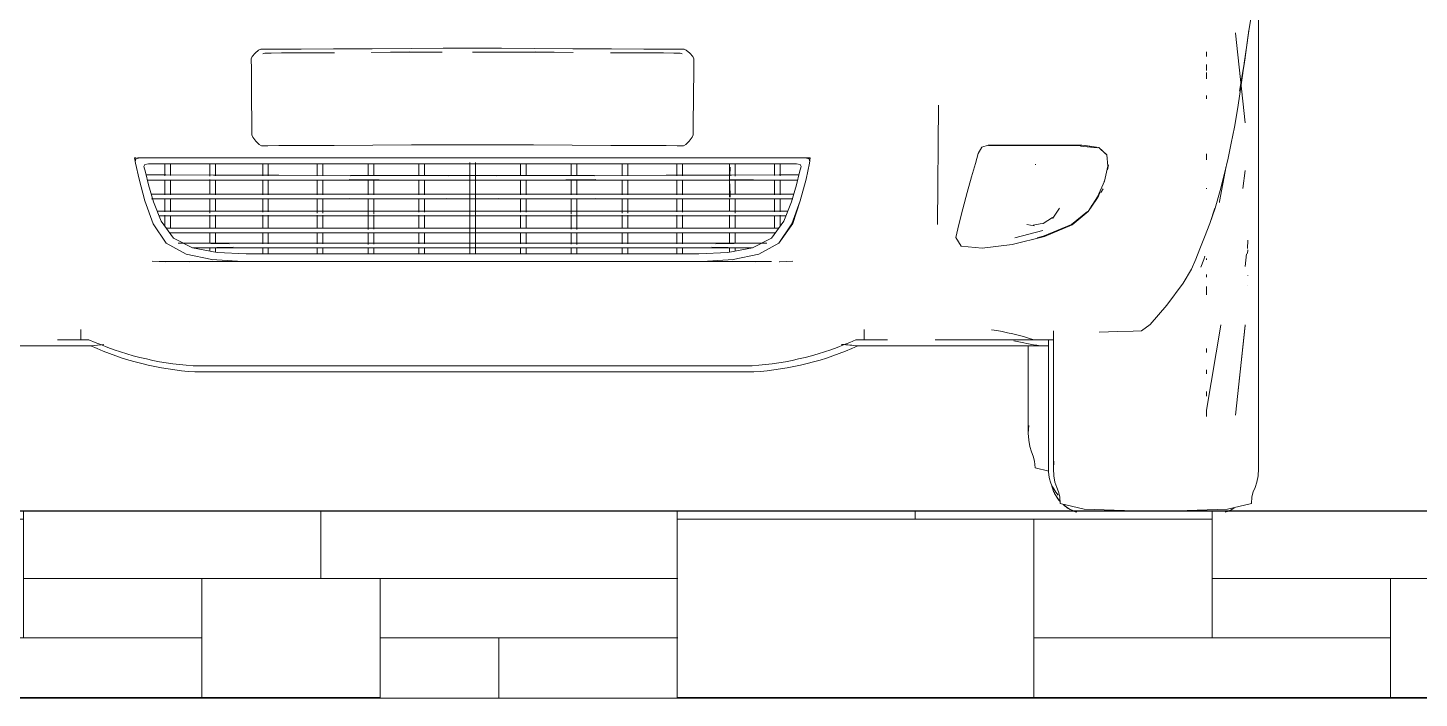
# Model space of a CAD drawing. Header units: millimetres. Extents: x -50912 to 58751, y -45352 to 5553.
# Drawn here: x -4989 to -3503, y 0 to 716 of the extents above; entities that cross this region are included whole.
import ezdxf

# ---------------------------------------------------------------- set-up
doc = ezdxf.new("R2010")
doc.units = ezdxf.units.MM
for name, color, linetype, lineweight in [('A-DETL-THIN', 151, 'Continuous', 9), ('A-GENM', 13, 'Continuous', 9), ('A-WALL', 113, 'Continuous', 25), ('A-WALL-PATT', 111, 'Continuous', 25), ('G-IMPT', 8, 'Continuous', 9)]:
    doc.layers.add(name, color=color, linetype=linetype, lineweight=lineweight)

# ---------------------------------------------------------------- blocks, each defined once
blk = doc.blocks.new('CRT_Fiat Punto - Punto_dwg-V5-FACHADA POSTERIOR GARAGEM')
at = {"layer": 'G-IMPT'}
for p, q in [((-40364.7, 714.5), (-40364.7, 741.6)), ((-40375.1, 713.9), (-40377.7, 695.2)), ((-40375.1, 713.9), (-40377.3, 698.1)), ((-40373.1, 726.2), (-40375.1, 713)), ((-40364.7, 679.3), (-40364.7, 714.5)), ((-40389.4, 710.9), (-40389.4, 710.6)), ((-40379, 614.7), (-40389.4, 710.6)), ((-40375.1, 713), (-40377.7, 695.3)), ((-41441, 683.2), (-41439.9, 685.5)), ((-41439.9, 685.5), (-41436.7, 689.2)), ((-41433.1, 692.3), (-41436.7, 689.2)), ((-41430.7, 693.4), (-41433.1, 692.3)), ((-41430.7, 693.4), (-41428.1, 693.4)), ((-41428.7, 688.5), (-41426.4, 689.4)), ((-41428.6, 688.5), (-41428.7, 688.5)), ((-41428.1, 693.4), (-41423.8, 693.4)), ((-41426.4, 689.4), (-41423.9, 689.4)), ((-41423.9, 689.4), (-41419.8, 689.4)), ((-41412.2, 693.5), (-41423.8, 693.4)), ((-41419.8, 689.4), (-41408.6, 689.5)), ((-41412.2, 693.5), (-41387.6, 693.6)), ((-41408.6, 689.5), (-41385, 689.6)), ((-41353.1, 693.8), (-41387.6, 693.6)), ((-41352.1, 689.7), (-41385, 689.6)), ((-41353.1, 693.8), (-41311.7, 694)), ((-41271.8, 690.6), (-41312.4, 689.9)), ((-41271.8, 690.6), (-41312.3, 690)), ((-41312.3, 690), (-41271.9, 690.2)), ((-41270.3, 694.3), (-41311.7, 694)), ((-41271.9, 690.2), (-41236.9, 690.4)), ((-41271.8, 690.6), (-41236.9, 690.4)), ((-41270.3, 694.3), (-41235.8, 694.5)), ((-41204.6, 694.6), (-41235.8, 694.5)), ((-41173.5, 694.5), (-41204.6, 694.6)), ((-41204.6, 690.4), (-41172.3, 690.4)), ((-41138.9, 694.3), (-41173.5, 694.5)), ((-41137.4, 690.6), (-41172.3, 690.4)), ((-41137.3, 690.2), (-41172.3, 690.4)), ((-41097.5, 694), (-41138.9, 694.3)), ((-41137.4, 690.6), (-41097, 690)), ((-41097, 690), (-41137.3, 690.2)), ((-41056.1, 693.8), (-41097.5, 694)), ((-41057.2, 689.7), (-41024.2, 689.6)), ((-41021.6, 693.6), (-41056.1, 693.8)), ((-41000.6, 689.5), (-41024.2, 689.6)), ((-40997.1, 693.5), (-41021.6, 693.6)), ((-40989.5, 689.4), (-41000.6, 689.5)), ((-40985.4, 693.4), (-40997.1, 693.5)), ((-40985.3, 689.4), (-40989.5, 689.4)), ((-40981.1, 693.4), (-40985.4, 693.4)), ((-40982.8, 689.4), (-40985.3, 689.4)), ((-40980.6, 688.5), (-40982.8, 689.4)), ((-40981.1, 693.4), (-40978.5, 693.4)), ((-40980.6, 688.5), (-40980.6, 688.5)), ((-40978.5, 693.4), (-40976.2, 692.3)), ((-40976.2, 692.3), (-40972.5, 689.2)), ((-40972.5, 689.2), (-40969.3, 685.5)), ((-40969.3, 685.5), (-40968.3, 683.2)), ((-40420.6, 690.7), (-40420.6, 685.6)), ((-40380.1, 678.4), (-40378.4, 690.6)), ((-40377.7, 695.3), (-40379.9, 679.7)), ((-40379.8, 680.7), (-40378.4, 690.6)), ((-40377.7, 695.2), (-40379.6, 681.7)), ((-40378.7, 687.9), (-40379.6, 681.7)), ((-40378.7, 687.9), (-40378.4, 690.6)), ((-40377.7, 695.2), (-40378.4, 690.6)), ((-40377.3, 698.1), (-40377.7, 695.2)), ((-41440.9, 672.2), (-41441, 683.2)), ((-41440.9, 672.2), (-41440.7, 642.6)), ((-40968.3, 672.2), (-40968.5, 642.6)), ((-40968.3, 683.2), (-40968.3, 672.2)), ((-40420.6, 670.6), (-40420.6, 677.2)), ((-40420.6, 672.2), (-40420.6, 677.2)), ((-40383, 657.7), (-40379.8, 680.7)), ((-40382.2, 665.6), (-40380.9, 672.8)), ((-40381.8, 667.9), (-40379.6, 681.7)), ((-40379.9, 679.7), (-40380.9, 672.8)), ((-40380.1, 678.4), (-40379.6, 681.7)), ((-40364.7, 637.6), (-40364.7, 679.3)), ((-40420.6, 662.7), (-40420.6, 668.7)), ((-40420.6, 664.3), (-40420.6, 668.7)), ((-40420.6, 666.8), (-40420.6, 661.9)), ((-40387, 631), (-40383, 657.7)), ((-40381.8, 667.9), (-40385.2, 648.7)), ((-40385.2, 648.7), (-40382.2, 665.6)), ((-41440.5, 613.1), (-41440.7, 642.6)), ((-40968.5, 642.6), (-40968.7, 613.1)), ((-40420.6, 643.9), (-40420.6, 640.4)), ((-40707.8, 506.3), (-40706.6, 633.6)), ((-40390.6, 610.1), (-40387, 631)), ((-40364.7, 590.8), (-40364.7, 637.6)), ((-41440.5, 613.1), (-41440.5, 602.1)), ((-40968.7, 613.1), (-40968.8, 602.1)), ((-40394, 592.9), (-40390.6, 610.1)), ((-40379, 615.1), (-40379, 615.4)), ((-40379, 615.1), (-40379, 614.9)), ((-40379, 614.7), (-40379, 614.9)), ((-41440.5, 602.1), (-41439.4, 599.5)), ((-41439.4, 599.5), (-41436.1, 595.3)), ((-41432.4, 591.5), (-41436.1, 595.3)), ((-40976.8, 591.5), (-40973.1, 595.3)), ((-40973.1, 595.3), (-40969.9, 599.5)), ((-40969.9, 599.5), (-40968.8, 602.1)), ((-41430.1, 590.3), (-41432.4, 591.5)), ((-41427.5, 590.3), (-41430.1, 590.3)), ((-41427.5, 590.3), (-41423.2, 590.3)), ((-41411.5, 590.4), (-41423.2, 590.3)), ((-41411.5, 590.4), (-41387, 590.5)), ((-41352.5, 590.7), (-41387, 590.5)), ((-41352.5, 590.7), (-41311.1, 590.9)), ((-41269.8, 591.1), (-41311.1, 590.9)), ((-41269.8, 591.1), (-41235.4, 591.3)), ((-41204.6, 591.4), (-41235.4, 591.3)), ((-41173.8, 591.3), (-41204.6, 591.4)), ((-41139.5, 591.1), (-41173.8, 591.3)), ((-41098.1, 590.9), (-41139.5, 591.1)), ((-41056.8, 590.7), (-41098.1, 590.9)), ((-41022.3, 590.5), (-41056.8, 590.7)), ((-40997.7, 590.4), (-41022.3, 590.5)), ((-40986.1, 590.3), (-40997.7, 590.4)), ((-40981.8, 590.3), (-40986.1, 590.3)), ((-40979.2, 590.3), (-40981.8, 590.3)), ((-40979.2, 590.3), (-40976.8, 591.5)), ((-40667.2, 571.3), (-40664.2, 582.1)), ((-40664.3, 582.1), (-40660.5, 588.8)), ((-40660.5, 588.8), (-40664.3, 582.1)), ((-40660.5, 588.8), (-40664.3, 582.1)), ((-40660.4, 588.8), (-40664.2, 582.1)), ((-40660.5, 588.8), (-40653.8, 591)), ((-40660.4, 588.8), (-40653.7, 591)), ((-40645.6, 591), (-40653.7, 591)), ((-40645.2, 590.5), (-40653.3, 590.5)), ((-40645.6, 591), (-40637.4, 591)), ((-40645.2, 590.5), (-40637.1, 590.5)), ((-40624.8, 591), (-40637.4, 591)), ((-40624.6, 590.5), (-40637.1, 590.5)), ((-40624.8, 591), (-40603.2, 591)), ((-40624.6, 590.5), (-40603.2, 590.5)), ((-40577.7, 591), (-40603.2, 591)), ((-40578, 590.5), (-40603.2, 590.5)), ((-40578, 590.5), (-40554.2, 590.5)), ((-40577.7, 591), (-40553.7, 591)), ((-40537.2, 588.1), (-40555, 589.8)), ((-40535.3, 588.4), (-40553.7, 591)), ((-40535.4, 588.4), (-40550, 590.5)), ((-40535.4, 588.4), (-40528.2, 581.8)), ((-40526.9, 580.6), (-40535.3, 588.4)), ((-40525.9, 568.4), (-40526.9, 580.6)), ((-40420.6, 581.7), (-40420.6, 579.8)), ((-40420.6, 581.7), (-40420.6, 576.9)), ((-40420.6, 579.8), (-40420.6, 575.1)), ((-40397.4, 577), (-40394, 592.9)), ((-40364.7, 540.8), (-40364.7, 590.8)), ((-41564.6, 571.7), (-41565.8, 577.3)), ((-41565.8, 577.3), (-41564.8, 577.3)), ((-41564.3, 576.2), (-41564.9, 573)), ((-41564.8, 577.3), (-41564.1, 577.3)), ((-41560.9, 554.7), (-41564.6, 571.7)), ((-41560.2, 577.3), (-41564.3, 576.2)), ((-41562.5, 577.3), (-41559, 577.3)), ((-41559, 577.3), (-41538.2, 577.3)), ((-41555.7, 568.2), (-41554.8, 570.2)), ((-41555.7, 568.2), (-41554.8, 570.2)), ((-41554.1, 561.9), (-41555.7, 568.2)), ((-41554.1, 561.9), (-41555.7, 568.2)), ((-41554.8, 570.2), (-41550.8, 570.9)), ((-41554.8, 570.2), (-41550.8, 570.9)), ((-41550.8, 570.9), (-41530.2, 570.9)), ((-41550.8, 570.9), (-41530.2, 570.9)), ((-41538.2, 577.3), (-41484.8, 577.3)), ((-41533.4, 567.4), (-41533.4, 570.9)), ((-41533.4, 567.4), (-41533.4, 558.2)), ((-41530.2, 570.9), (-41479.2, 570.9)), ((-41530.2, 570.9), (-41479.2, 570.9)), ((-41527.3, 570.9), (-41527.3, 567.4)), ((-41527.3, 567.4), (-41527.3, 558.4)), ((-41485.1, 567.4), (-41485.1, 571)), ((-41485.1, 567.4), (-41485.1, 557.7)), ((-41484.8, 577.3), (-41412.4, 577.3)), ((-41479.2, 570.9), (-41410.5, 570.9)), ((-41479.2, 570.9), (-41410.5, 570.9)), ((-41479.1, 570.9), (-41479.1, 567.4)), ((-41479.1, 567.4), (-41479.1, 558.2)), ((-41428.8, 567.4), (-41428.8, 570.9)), ((-41428.8, 567.4), (-41428.8, 558.1)), ((-41422.8, 570.9), (-41422.8, 567.4)), ((-41422.8, 567.4), (-41422.8, 558.1)), ((-41412.4, 577.3), (-41334.7, 577.3)), ((-41410.5, 570.9), (-41336.7, 570.9)), ((-41410.5, 570.9), (-41336.7, 570.9)), ((-41370.5, 567.4), (-41370.5, 570.9)), ((-41370.5, 567.4), (-41370.5, 558)), ((-41364.5, 570.9), (-41364.5, 567.4)), ((-41364.5, 567.4), (-41364.5, 558)), ((-41336.7, 570.9), (-41272.4, 570.9)), ((-41336.7, 570.9), (-41272.4, 570.9)), ((-41334.7, 577.3), (-41268.2, 577.3)), ((-41316.2, 567.4), (-41316.2, 570.9)), ((-41316.2, 567.4), (-41316.2, 558)), ((-41310.2, 570.9), (-41310.2, 567.4)), ((-41310.2, 567.4), (-41310.2, 558)), ((-41272.4, 570.9), (-41232.4, 570.9)), ((-41272.4, 570.9), (-41232.4, 570.9)), ((-41268.2, 577.3), (-41229.5, 577.3)), ((-41261.9, 567.4), (-41261.9, 570.9)), ((-41261.9, 567.4), (-41261.9, 558.5)), ((-41255.9, 570.9), (-41255.9, 567.4)), ((-41255.9, 567.4), (-41255.9, 558.4)), ((-41232.4, 570.9), (-41204.6, 570.9)), ((-41232.4, 570.9), (-41204.6, 570.9)), ((-41204.6, 577.3), (-41229.5, 577.3)), ((-41207.6, 567.4), (-41207.6, 572.5)), ((-41207.6, 567.4), (-41207.6, 553.4)), ((-41204.6, 577.3), (-41179.8, 577.3)), ((-41204.6, 570.9), (-41176.8, 570.9)), ((-41204.6, 570.9), (-41176.8, 570.9)), ((-41201.6, 572.5), (-41201.6, 567.4)), ((-41201.6, 567.4), (-41201.6, 553.4)), ((-41141, 577.3), (-41179.8, 577.3)), ((-41136.8, 570.9), (-41176.8, 570.9)), ((-41136.8, 570.9), (-41176.8, 570.9)), ((-41153.4, 567.4), (-41153.4, 570.9)), ((-41153.4, 567.4), (-41153.4, 558.4)), ((-41147.3, 570.9), (-41147.3, 567.4)), ((-41147.3, 567.4), (-41147.3, 558.5)), ((-41141, 577.3), (-41074.5, 577.3)), ((-41136.8, 570.9), (-41072.6, 570.9)), ((-41136.8, 570.9), (-41072.6, 570.9)), ((-41099.1, 567.4), (-41099.1, 570.9)), ((-41099.1, 567.4), (-41099.1, 558)), ((-41093, 570.9), (-41093, 567.4)), ((-41093, 567.4), (-41093, 558)), ((-40996.8, 577.3), (-41074.5, 577.3)), ((-40998.7, 570.9), (-41072.6, 570.9)), ((-40998.7, 570.9), (-41072.6, 570.9)), ((-41044.8, 567.4), (-41044.8, 570.9)), ((-41044.8, 567.4), (-41044.8, 558)), ((-41038.7, 570.9), (-41038.7, 567.4)), ((-41038.7, 567.4), (-41038.7, 558)), ((-40998.7, 570.9), (-40930, 570.9)), ((-40998.7, 570.9), (-40930, 570.9)), ((-40996.8, 577.3), (-40924.5, 577.3)), ((-40986.5, 567.4), (-40986.5, 570.9)), ((-40986.5, 567.4), (-40986.5, 558.1)), ((-40980.4, 570.9), (-40980.4, 567.4)), ((-40980.4, 567.4), (-40980.4, 558.1)), ((-40930.2, 567.4), (-40930.2, 570.9)), ((-40930, 553.5), (-40930.2, 567.4)), ((-40930.1, 558.2), (-40930.2, 567.4)), ((-40879, 570.9), (-40930, 570.9)), ((-40879, 570.9), (-40930, 570.9)), ((-40929.9, 556.2), (-40929.4, 567.4)), ((-40929.8, 558.2), (-40929.4, 567.4)), ((-40871.1, 577.3), (-40924.5, 577.3)), ((-40924.1, 571), (-40924.1, 567.4)), ((-40924.1, 567.4), (-40924.1, 557.7)), ((-40881.9, 567.4), (-40881.9, 570.9)), ((-40881.9, 567.4), (-40881.9, 558.4)), ((-40879, 570.9), (-40858.4, 570.9)), ((-40879, 570.9), (-40858.4, 570.9)), ((-40875.9, 570.9), (-40875.9, 567.4)), ((-40875.9, 567.4), (-40875.9, 558.2)), ((-40871.1, 577.3), (-40850.2, 577.3)), ((-40854.5, 570.2), (-40858.4, 570.9)), ((-40854.5, 570.2), (-40858.4, 570.9)), ((-40855.1, 561.9), (-40853.6, 568.2)), ((-40855.1, 561.9), (-40853.6, 568.2)), ((-40854.5, 570.2), (-40853.6, 568.2)), ((-40854.5, 570.2), (-40853.6, 568.2)), ((-40846.7, 577.3), (-40850.2, 577.3)), ((-40845, 576.2), (-40849.1, 577.3)), ((-40844.6, 571.7), (-40848.3, 554.7)), ((-40845.1, 577.3), (-40846.7, 577.3)), ((-40845.1, 577.3), (-40844.4, 577.3)), ((-40845, 576.2), (-40844.4, 573.2)), ((-40844.6, 571.7), (-40843.8, 577.3)), ((-40843.8, 577.3), (-40844.4, 577.3)), ((-40671.5, 557), (-40667.2, 571.3)), ((-40602.7, 570.2), (-40603.6, 570.2)), ((-40529.5, 552.6), (-40525.9, 568.4)), ((-40525.3, 570), (-40526.1, 564.7)), ((-40399.3, 568.5), (-40406.4, 530.7)), ((-40401.1, 560.8), (-40397.4, 577)), ((-41554.6, 531.5), (-41560.9, 554.7)), ((-41550.9, 548.5), (-41554.1, 561.9)), ((-41550.9, 548.5), (-41554.1, 561.9)), ((-41532.3, 559.1), (-41553.1, 559.1)), ((-41550.8, 553.5), (-41551.9, 553.5)), ((-41530.3, 553.4), (-41550.8, 553.5)), ((-41530.3, 553.4), (-41550.8, 553.5)), ((-41550.8, 553.5), (-41530.2, 553.5)), ((-41533.4, 537.9), (-41533.4, 553.4)), ((-41481.3, 558.9), (-41532.3, 559.1)), ((-41479.8, 553.4), (-41530.3, 553.4)), ((-41479.1, 553.4), (-41530.3, 553.4)), ((-41479.1, 553.4), (-41530.2, 553.5)), ((-41479.1, 553.4), (-41530.2, 553.5)), ((-41527.3, 537.8), (-41527.3, 553.4)), ((-41485.1, 554.2), (-41485.1, 553.4)), ((-41485.1, 538.1), (-41485.1, 553.4)), ((-41411.6, 558.7), (-41481.3, 558.9)), ((-41479.8, 553.4), (-41479.1, 553.4)), ((-41479.1, 553.4), (-41410.5, 553.5)), ((-41479.1, 553.4), (-41410.5, 553.5)), ((-41479.1, 537.9), (-41479.1, 553.4)), ((-41428.8, 537.9), (-41428.8, 553.4)), ((-41422.8, 537.9), (-41422.8, 553.4)), ((-41334.7, 558.6), (-41411.6, 558.7)), ((-41410.5, 553.5), (-41336.7, 553.5)), ((-41370.5, 537.9), (-41370.5, 553.4)), ((-41364.5, 537.9), (-41364.5, 553.4)), ((-41336.7, 553.5), (-41272.4, 553.5)), ((-41336.4, 554.2), (-41272.4, 553.5)), ((-41336.4, 554.2), (-41272.4, 553.5)), ((-41335, 558), (-41268.2, 558.6)), ((-41335, 558), (-41268.2, 558.6)), ((-41268.2, 558.6), (-41334.7, 558.6)), ((-41316.2, 537.9), (-41316.2, 553.4)), ((-41310.2, 537.9), (-41310.2, 553.4)), ((-41272.4, 553.5), (-41232.4, 553.5)), ((-41229.8, 558), (-41268.2, 558.6)), ((-41229.8, 558), (-41268.2, 558.6)), ((-41268.2, 558.6), (-41229.5, 558.6)), ((-41261.9, 537.9), (-41261.9, 553.4)), ((-41255.9, 537.9), (-41255.9, 553.4)), ((-41204.6, 553.4), (-41232.4, 553.5)), ((-41204.6, 553.4), (-41232.4, 553.5)), ((-41204.6, 553.5), (-41232.4, 553.5)), ((-41204.6, 558.6), (-41229.5, 558.6)), ((-41207.6, 535.3), (-41207.6, 553.4)), ((-41179.8, 558.6), (-41204.6, 558.6)), ((-41204.6, 553.4), (-41176.8, 553.5)), ((-41204.6, 553.4), (-41176.8, 553.5)), ((-41204.6, 553.5), (-41176.8, 553.5)), ((-41201.6, 535.3), (-41201.6, 553.4)), ((-41141, 558.6), (-41179.8, 558.6)), ((-41179.4, 558), (-41141, 558.6)), ((-41179.4, 558), (-41141, 558.6)), ((-41136.8, 553.5), (-41176.8, 553.5)), ((-41153.4, 537.9), (-41153.4, 553.4)), ((-41147.3, 537.9), (-41147.3, 553.4)), ((-41074.3, 558), (-41141, 558.6)), ((-41074.3, 558), (-41141, 558.6)), ((-41074.5, 558.6), (-41141, 558.6)), ((-41072.8, 554.2), (-41136.8, 553.5)), ((-41072.8, 554.2), (-41136.8, 553.5)), ((-41136.8, 553.5), (-41072.6, 553.5)), ((-41099.1, 537.9), (-41099.1, 553.4)), ((-41093, 537.9), (-41093, 553.4)), ((-40997.7, 558.7), (-41074.5, 558.6)), ((-40998.7, 553.5), (-41072.6, 553.5)), ((-41044.8, 537.9), (-41044.8, 553.4)), ((-41038.7, 537.9), (-41038.7, 553.4)), ((-40998.7, 553.5), (-40930, 553.5)), ((-40997.7, 558.7), (-40928, 558.9)), ((-40986.5, 537.9), (-40986.5, 553.4)), ((-40980.4, 537.9), (-40980.4, 553.4)), ((-40930, 553.5), (-40930.2, 537.9)), ((-40930, 553.5), (-40930.2, 535.3)), ((-40879, 553.5), (-40930, 553.5)), ((-40930, 553.5), (-40929.5, 538.5)), ((-40930, 553.5), (-40929.4, 535.3)), ((-40929.8, 554.2), (-40879, 553.5)), ((-40929.8, 554.2), (-40879, 553.5)), ((-40877, 559.1), (-40928, 558.9)), ((-40924.1, 554.2), (-40924.1, 553.4)), ((-40924.1, 538.1), (-40924.1, 553.4)), ((-40881.9, 537.8), (-40881.9, 553.4)), ((-40879, 553.5), (-40858.4, 553.5)), ((-40877, 559.1), (-40856.1, 559.1)), ((-40875.9, 537.9), (-40875.9, 553.4)), ((-40855.1, 561.9), (-40858.4, 548.5)), ((-40855.1, 561.9), (-40858.4, 548.5)), ((-40858.4, 553.5), (-40857.3, 553.5)), ((-40854.6, 531.5), (-40848.3, 554.7)), ((-40676.3, 540.4), (-40671.5, 557)), ((-40536.8, 535.6), (-40529.5, 552.6)), ((-40529.6, 552.6), (-40529.8, 551.9)), ((-40405.9, 542.3), (-40401.1, 560.8)), ((-40379, 563.7), (-40381.6, 544.7)), ((-40379, 563.7), (-40379, 563.5)), ((-41545.4, 530.3), (-41550.9, 548.5)), ((-41545.4, 530.3), (-41550.9, 548.5)), ((-41530.3, 538.5), (-41547.7, 538.5)), ((-41480.5, 538.5), (-41530.3, 538.5)), ((-41411.4, 538.5), (-41480.5, 538.5)), ((-41334.7, 538.5), (-41411.4, 538.5)), ((-41268.2, 538.5), (-41334.7, 538.5)), ((-41268.2, 538.5), (-41229.5, 538.5)), ((-41204.6, 538.5), (-41229.5, 538.5)), ((-41207.6, 535.3), (-41207.6, 518.2)), ((-41179.8, 538.5), (-41204.6, 538.5)), ((-41201.6, 518.2), (-41201.6, 535.3)), ((-41141, 538.5), (-41179.8, 538.5)), ((-41074.5, 538.5), (-41141, 538.5)), ((-40997.9, 538.5), (-41074.5, 538.5)), ((-40997.9, 538.5), (-40928.7, 538.5)), ((-40878.9, 538.5), (-40928.7, 538.5)), ((-40878.9, 538.5), (-40861.6, 538.5)), ((-40863.8, 530.3), (-40858.4, 548.5)), ((-40863.8, 530.3), (-40858.4, 548.5)), ((-40676.3, 540.4), (-40680.9, 522.9)), ((-40546.8, 519.9), (-40536.8, 535.6)), ((-40537.7, 533.6), (-40535.5, 537.1)), ((-40537.6, 533.4), (-40534.2, 540.4)), ((-40533.4, 540.3), (-40530.9, 544.4)), ((-40420.6, 545.1), (-40420.6, 544.2)), ((-40411.3, 523.7), (-40405.9, 542.3)), ((-40381.6, 544.7), (-40381.6, 544.6)), ((-40364.7, 489.5), (-40364.7, 540.8)), ((-41545.8, 507), (-41554.6, 531.5)), ((-41547.5, 533.4), (-41529.6, 533.4)), ((-41537.2, 509.7), (-41545.4, 530.3)), ((-41537.2, 509.7), (-41545.4, 530.3)), ((-41529.2, 520.4), (-41541.5, 520.4)), ((-41533.4, 534.1), (-41533.4, 519.8)), ((-41529.6, 533.4), (-41479.2, 533.4)), ((-41480, 520.4), (-41529.2, 520.4)), ((-41527.3, 533.5), (-41527.3, 519.7)), ((-41485.1, 534.1), (-41485.1, 518.2)), ((-41411.3, 520.4), (-41480, 520.4)), ((-41479.2, 533.4), (-41410.5, 533.4)), ((-41479.1, 534.1), (-41479.1, 520)), ((-41428.8, 534.1), (-41428.8, 519.3)), ((-41422.8, 533.4), (-41422.8, 519.8)), ((-41334.7, 520.4), (-41411.3, 520.4)), ((-41410.5, 533.4), (-41336.7, 533.4)), ((-41370.5, 534.1), (-41370.5, 518.2)), ((-41364.5, 534.1), (-41364.5, 518.2)), ((-41336.7, 533.4), (-41272.4, 533.4)), ((-41336.4, 534.1), (-41272.4, 533.4)), ((-41336.4, 534.1), (-41272.4, 533.4)), ((-41268.2, 520.4), (-41334.7, 520.4)), ((-41316.2, 533.9), (-41316.2, 518.2)), ((-41310.2, 533.8), (-41310.2, 518.2)), ((-41232.1, 534.1), (-41272.4, 533.4)), ((-41232.1, 534.1), (-41272.4, 533.4)), ((-41272.4, 533.4), (-41232.4, 533.4)), ((-41268.2, 520.4), (-41229.5, 520.4)), ((-41261.9, 533.6), (-41261.9, 519.2)), ((-41255.9, 533.7), (-41255.9, 519.5)), ((-41204.6, 533.4), (-41232.4, 533.4)), ((-41204.6, 520.4), (-41229.5, 520.4)), ((-41204.6, 533.4), (-41176.8, 533.4)), ((-41179.8, 520.4), (-41204.6, 520.4)), ((-41141, 520.4), (-41179.8, 520.4)), ((-41177.2, 534.1), (-41136.8, 533.4)), ((-41177.2, 534.1), (-41136.8, 533.4)), ((-41136.8, 533.4), (-41176.8, 533.4)), ((-41153.4, 519.5), (-41153.4, 533.7)), ((-41147.3, 519.2), (-41147.3, 533.6)), ((-41074.5, 520.4), (-41141, 520.4)), ((-41072.8, 534.1), (-41136.8, 533.4)), ((-41072.8, 534.1), (-41136.8, 533.4)), ((-41136.8, 533.4), (-41072.6, 533.4)), ((-41099.1, 518.2), (-41099.1, 533.8)), ((-41093, 518.2), (-41093, 533.9)), ((-40998, 520.4), (-41074.5, 520.4)), ((-40998.7, 533.4), (-41072.6, 533.4)), ((-41044.8, 518.2), (-41044.8, 534.1)), ((-41038.7, 518.2), (-41038.7, 534.1)), ((-40998.7, 533.4), (-40930, 533.4)), ((-40998, 520.4), (-40929.2, 520.4)), ((-40986.5, 519.8), (-40986.5, 533.4)), ((-40980.4, 519.3), (-40980.4, 534.1)), ((-40930.2, 520), (-40930.2, 534.1)), ((-40879.7, 533.4), (-40930, 533.4)), ((-40880, 520.4), (-40929.2, 520.4)), ((-40924.1, 518.2), (-40924.1, 534.1)), ((-40881.9, 519.7), (-40881.9, 533.5)), ((-40880, 520.4), (-40867.7, 520.4)), ((-40879.7, 533.4), (-40862.4, 533.4)), ((-40875.9, 519.8), (-40875.9, 534.1)), ((-40863.8, 530.3), (-40872, 509.7)), ((-40863.8, 530.3), (-40872, 509.7)), ((-40854.6, 531.5), (-40863.4, 507)), ((-40856.6, 525.5), (-40863.4, 507)), ((-40862.5, 507.1), (-40854.6, 531.5)), ((-40862.5, 507.1), (-40854.6, 531.5)), ((-40685, 506.3), (-40680.9, 522.9)), ((-40577.4, 523.6), (-40584.5, 512.9)), ((-40537.6, 533.4), (-40546.8, 519.9)), ((-40537.7, 533.6), (-40543.7, 525.3)), ((-40417, 507.1), (-40411.3, 523.7)), ((-40417, 507.1), (-40411.3, 523.7)), ((-40411.3, 523.7), (-40417, 507.1)), ((-40417, 507.1), (-40411.4, 523.7)), ((-40411.4, 523.7), (-40417, 507.1)), ((-40406.6, 529.7), (-40406.5, 530.1)), ((-40406.6, 529.5), (-40406.6, 529.7)), ((-40406.4, 530.5), (-40406.5, 530.1)), ((-40406.4, 530.5), (-40406.4, 530.7)), ((-41532, 486.2), (-41545.8, 507)), ((-41539.5, 515.3), (-41526.4, 515.3)), ((-41524.1, 491.6), (-41537.2, 509.7)), ((-41524.1, 491.6), (-41537.2, 509.7)), ((-41533.4, 516), (-41533.4, 505.3)), ((-41527.3, 515.4), (-41527.3, 504.8)), ((-41526.4, 515.3), (-41477.5, 515.3)), ((-41485.1, 502.2), (-41485.1, 516)), ((-41479.1, 502.2), (-41479.1, 516)), ((-41477.5, 515.3), (-41410.1, 515.3)), ((-41428.8, 502.2), (-41428.8, 516)), ((-41422.8, 502.2), (-41422.8, 516)), ((-41410.1, 515.3), (-41336.7, 515.3)), ((-41370.5, 502.2), (-41370.5, 516)), ((-41364.5, 502.2), (-41364.5, 516)), ((-41336.7, 515.3), (-41272.4, 515.3)), ((-41316.2, 516), (-41316.2, 518.2)), ((-41316.2, 502.2), (-41316.2, 515.7)), ((-41310.2, 517.3), (-41310.2, 518.2)), ((-41310.2, 502.2), (-41310.2, 516)), ((-41272.4, 515.3), (-41232.4, 515.3)), ((-41261.9, 502.2), (-41261.9, 516)), ((-41255.9, 502.2), (-41255.9, 516)), ((-41204.6, 515.3), (-41232.4, 515.3)), ((-41207.6, 502.2), (-41207.6, 518.2)), ((-41204.6, 515.3), (-41176.8, 515.3)), ((-41201.6, 502.2), (-41201.6, 518.2)), ((-41136.8, 515.3), (-41176.8, 515.3)), ((-41153.4, 502.2), (-41153.4, 516)), ((-41147.3, 502.2), (-41147.3, 516)), ((-41136.8, 515.3), (-41072.6, 515.3)), ((-41099.1, 517.3), (-41099.1, 518.2)), ((-41099.1, 502.2), (-41099.1, 516)), ((-41093, 516), (-41093, 518.2)), ((-41093, 502.2), (-41093, 515.7)), ((-40999.2, 515.3), (-41072.6, 515.3)), ((-41044.8, 502.2), (-41044.8, 516)), ((-41038.7, 502.2), (-41038.7, 516)), ((-40999.2, 515.3), (-40931.8, 515.3)), ((-40986.5, 502.2), (-40986.5, 516)), ((-40980.4, 502.2), (-40980.4, 516)), ((-40882.9, 515.3), (-40931.8, 515.3)), ((-40930.2, 502.2), (-40930.2, 516)), ((-40924.1, 502.2), (-40924.1, 516)), ((-40885.2, 491.6), (-40872, 509.7)), ((-40885.2, 491.6), (-40872, 509.7)), ((-40882.9, 515.3), (-40869.8, 515.3)), ((-40881.9, 515.4), (-40881.9, 504.8)), ((-40862.5, 507.1), (-40877.2, 486.2)), ((-40862.5, 507.1), (-40877.2, 486.2)), ((-40877.2, 486.2), (-40863.4, 507)), ((-40877.2, 486.2), (-40863.4, 507)), ((-40875.9, 516), (-40875.9, 505.3)), ((-40685, 506.3), (-40688.2, 492.2)), ((-40604.5, 504.7), (-40612.4, 506)), ((-40594.1, 507.6), (-40605.7, 505.6)), ((-40604.8, 505.6), (-40605.7, 505.6)), ((-40584.8, 513.7), (-40594.9, 507.2)), ((-40594.1, 507.6), (-40594.9, 507.2)), ((-40564.5, 506.1), (-40593.7, 494)), ((-40564.1, 505.8), (-40593.6, 493.5)), ((-40564.1, 505.7), (-40593.6, 493.5)), ((-40584.5, 512.9), (-40584.7, 512.7)), ((-40564.5, 506.1), (-40547.4, 520.1)), ((-40564.1, 505.8), (-40546.8, 519.9)), ((-40564.1, 505.7), (-40546.8, 519.9)), ((-40422.6, 492.6), (-40417, 507.1)), ((-41533.4, 505.3), (-41533.4, 504.3)), ((-41520, 502.3), (-41531.9, 502.3)), ((-41527.8, 497.2), (-41516.8, 497.2)), ((-41527.3, 504.8), (-41527.3, 502.3)), ((-41527.3, 496.1), (-41527.3, 497.2)), ((-41503.8, 481.2), (-41524.1, 491.6)), ((-41503.8, 481.2), (-41524.1, 491.6)), ((-41474.7, 502.3), (-41520, 502.3)), ((-41516.8, 497.2), (-41471.9, 497.2)), ((-41485.1, 496.9), (-41485.1, 487.5)), ((-41479.1, 496.7), (-41479.1, 487.5)), ((-41409.9, 502.3), (-41474.7, 502.3)), ((-41471.9, 497.2), (-41408.7, 497.2)), ((-41428.8, 496.9), (-41428.8, 487.5)), ((-41422.8, 496.8), (-41422.8, 487.5)), ((-41334.7, 502.3), (-41409.9, 502.3)), ((-41408.7, 497.2), (-41336.7, 497.2)), ((-41370.5, 497.3), (-41370.5, 487.5)), ((-41364.5, 497.2), (-41364.5, 487.5)), ((-41336.7, 497.2), (-41272.4, 497.2)), ((-41268.2, 502.3), (-41334.7, 502.3)), ((-41316.2, 502.2), (-41316.2, 500.8)), ((-41316.2, 497.7), (-41316.2, 487.5)), ((-41310.2, 502.2), (-41310.2, 501.3)), ((-41310.2, 497.6), (-41310.2, 487.5)), ((-41272.4, 497.2), (-41232.4, 497.2)), ((-41268.2, 502.3), (-41229.5, 502.3)), ((-41261.9, 497.2), (-41261.9, 487.5)), ((-41255.9, 497.2), (-41255.9, 487.5)), ((-41204.6, 497.2), (-41232.4, 497.2)), ((-41204.6, 502.3), (-41229.5, 502.3)), ((-41207.6, 502.2), (-41207.6, 487.5)), ((-41179.8, 502.3), (-41204.6, 502.3)), ((-41204.6, 497.2), (-41176.8, 497.2)), ((-41201.6, 487.5), (-41201.6, 502.2)), ((-41141, 502.3), (-41179.8, 502.3)), ((-41136.8, 497.2), (-41176.8, 497.2)), ((-41153.4, 487.5), (-41153.4, 497.2)), ((-41147.3, 487.5), (-41147.3, 497.2)), ((-41074.5, 502.3), (-41141, 502.3)), ((-41136.8, 497.2), (-41072.6, 497.2)), ((-41099.1, 501.3), (-41099.1, 502.2)), ((-41099.1, 487.5), (-41099.1, 497.6)), ((-41093, 500.8), (-41093, 502.2)), ((-41093, 487.5), (-41093, 497.7)), ((-40999.3, 502.3), (-41074.5, 502.3)), ((-41000.6, 497.2), (-41072.6, 497.2)), ((-41044.8, 487.5), (-41044.8, 497.2)), ((-41038.7, 487.5), (-41038.7, 497.3)), ((-41000.6, 497.2), (-40937.3, 497.2)), ((-40999.3, 502.3), (-40934.5, 502.3)), ((-40986.5, 487.5), (-40986.5, 496.8)), ((-40980.4, 487.5), (-40980.4, 496.9)), ((-40892.5, 497.2), (-40937.3, 497.2)), ((-40889.2, 502.3), (-40934.5, 502.3)), ((-40930.2, 487.5), (-40930.2, 496.7)), ((-40924.1, 487.5), (-40924.1, 496.9)), ((-40885.2, 491.6), (-40905.5, 481.2)), ((-40885.2, 491.6), (-40905.5, 481.2)), ((-40892.5, 497.2), (-40881.4, 497.2)), ((-40889.2, 502.3), (-40877.4, 502.3)), ((-40881.9, 504.8), (-40881.9, 502.3)), ((-40881.9, 497.2), (-40881.9, 496.1)), ((-40875.9, 505.3), (-40875.9, 504.3)), ((-40682.5, 483), (-40688.2, 492.2)), ((-40627.9, 484.6), (-40593.6, 493.5)), ((-40625.3, 492), (-40595.3, 499.7)), ((-40601.2, 492), (-40593.7, 494)), ((-40597.1, 492.5), (-40593.6, 493.5)), ((-40422.6, 492.6), (-40427.4, 480.3)), ((-41510.6, 474.3), (-41532, 486.2)), ((-41503.9, 486.2), (-41519.2, 486.2)), ((-41503.9, 486.2), (-41513.6, 486.2)), ((-41464.6, 485.6), (-41503.9, 486.2)), ((-41464.6, 485.6), (-41503.9, 486.2)), ((-41465.3, 486.2), (-41503.9, 486.2)), ((-41477.5, 476.3), (-41503.8, 481.2)), ((-41477.5, 476.3), (-41503.8, 481.2)), ((-41495.7, 481.2), (-41503.5, 481.2)), ((-41460.5, 481.8), (-41495.7, 481.2)), ((-41460.5, 481.8), (-41495.7, 481.2)), ((-41495.7, 481.2), (-41459.8, 481.2)), ((-41485.1, 485.9), (-41485.1, 487.5)), ((-41485.1, 477.7), (-41485.1, 481.3)), ((-41479.1, 485.8), (-41479.1, 487.5)), ((-41479.1, 476.8), (-41479.1, 480.8)), ((-41446.5, 474.7), (-41477.5, 476.3)), ((-41446.5, 474.7), (-41477.5, 476.3)), ((-41407.6, 486.2), (-41465.3, 486.2)), ((-41405.6, 481.2), (-41459.8, 481.2)), ((-41428.8, 485.6), (-41428.8, 487.5)), ((-41428.8, 476.8), (-41428.8, 481.4)), ((-41428.8, 476.8), (-41428.8, 474.7)), ((-41422.8, 485.6), (-41422.8, 487.5)), ((-41422.8, 476.8), (-41422.8, 480.7)), ((-41422.8, 476.8), (-41422.8, 474.7)), ((-41334.7, 486.2), (-41407.6, 486.2)), ((-41405.6, 481.2), (-41336.7, 481.2)), ((-41370.5, 485.6), (-41370.5, 487.5)), ((-41370.5, 476.8), (-41370.5, 481.2)), ((-41370.5, 476.8), (-41370.5, 474.7)), ((-41364.5, 485.6), (-41364.5, 487.5)), ((-41364.5, 476.8), (-41364.5, 481.1)), ((-41364.5, 476.8), (-41364.5, 474.7)), ((-41336.7, 481.2), (-41272.4, 481.2)), ((-41268.2, 486.2), (-41334.7, 486.2)), ((-41316.2, 484.7), (-41316.2, 487.5)), ((-41316.2, 476.8), (-41316.2, 481.6)), ((-41316.2, 476.8), (-41316.2, 474.7)), ((-41310.2, 485.2), (-41310.2, 487.5)), ((-41310.2, 476.8), (-41310.2, 481.5)), ((-41310.2, 476.8), (-41310.2, 474.7)), ((-41272.4, 481.2), (-41232.4, 481.2)), ((-41268.2, 486.2), (-41229.5, 486.2)), ((-41261.9, 485.6), (-41261.9, 487.5)), ((-41261.9, 476.8), (-41261.9, 481.1)), ((-41261.9, 476.8), (-41261.9, 474.7)), ((-41255.9, 485.6), (-41255.9, 487.5)), ((-41255.9, 476.8), (-41255.9, 481.1)), ((-41255.9, 476.8), (-41255.9, 474.7)), ((-41204.6, 481.2), (-41232.4, 481.2)), ((-41204.6, 486.2), (-41229.5, 486.2)), ((-41207.6, 476.8), (-41207.6, 487.5)), ((-41207.6, 476.8), (-41207.6, 474.7)), ((-41179.8, 486.2), (-41204.6, 486.2)), ((-41204.6, 481.2), (-41176.8, 481.2)), ((-41201.6, 476.8), (-41201.6, 487.5)), ((-41201.6, 474.7), (-41201.6, 476.8)), ((-41141, 486.2), (-41179.8, 486.2)), ((-41136.8, 481.2), (-41176.8, 481.2)), ((-41153.4, 485.6), (-41153.4, 487.5)), ((-41153.4, 476.8), (-41153.4, 481.1)), ((-41153.4, 474.7), (-41153.4, 476.8)), ((-41147.3, 485.6), (-41147.3, 487.5)), ((-41147.3, 476.8), (-41147.3, 481.1)), ((-41147.3, 474.7), (-41147.3, 476.8)), ((-41074.5, 486.2), (-41141, 486.2)), ((-41136.8, 481.2), (-41072.6, 481.2)), ((-41099.1, 485.2), (-41099.1, 487.5)), ((-41099.1, 476.8), (-41099.1, 481.5)), ((-41099.1, 474.7), (-41099.1, 476.8)), ((-41093, 484.7), (-41093, 487.5)), ((-41093, 476.8), (-41093, 481.6)), ((-41093, 474.7), (-41093, 476.8)), ((-41001.7, 486.2), (-41074.5, 486.2)), ((-41072.6, 481.2), (-41003.6, 481.2)), ((-41044.8, 485.6), (-41044.8, 487.5)), ((-41044.8, 476.8), (-41044.8, 481.1)), ((-41044.8, 474.7), (-41044.8, 476.8)), ((-41038.7, 485.6), (-41038.7, 487.5)), ((-41038.7, 476.8), (-41038.7, 481.2)), ((-41038.7, 474.7), (-41038.7, 476.8)), ((-41003.6, 481.2), (-40949.5, 481.2)), ((-41001.7, 486.2), (-40943.9, 486.2)), ((-40986.5, 485.6), (-40986.5, 487.5)), ((-40986.5, 476.8), (-40986.5, 480.7)), ((-40986.5, 474.7), (-40986.5, 476.8)), ((-40980.4, 485.6), (-40980.4, 487.5)), ((-40980.4, 476.8), (-40980.4, 481.4)), ((-40980.4, 474.7), (-40980.4, 476.8)), ((-40931.7, 476.3), (-40962.8, 474.7)), ((-40931.7, 476.3), (-40962.8, 474.7)), ((-40949.5, 481.2), (-40913.5, 481.2)), ((-40948.8, 481.8), (-40913.5, 481.2)), ((-40948.8, 481.8), (-40913.5, 481.2)), ((-40944.6, 485.6), (-40905.4, 486.2)), ((-40944.6, 485.6), (-40905.4, 486.2)), ((-40943.9, 486.2), (-40905.4, 486.2)), ((-40931.7, 476.3), (-40905.5, 481.2)), ((-40931.7, 476.3), (-40905.5, 481.2)), ((-40930.2, 485.8), (-40930.2, 487.5)), ((-40930.2, 476.8), (-40930.2, 480.8)), ((-40924.1, 485.9), (-40924.1, 487.5)), ((-40924.1, 477.7), (-40924.1, 481.3)), ((-40913.5, 481.2), (-40905.8, 481.2)), ((-40905.4, 486.2), (-40895.6, 486.2)), ((-40905.4, 486.2), (-40890, 486.2)), ((-40877.2, 486.2), (-40898.6, 474.3)), ((-40682.5, 483), (-40660, 480.8)), ((-40627.9, 484.6), (-40660, 480.8)), ((-40431.8, 469.2), (-40427.4, 480.3)), ((-40376.7, 480.5), (-40376.2, 489.3)), ((-40376.7, 475.1), (-40376.2, 479.1)), ((-40376.7, 475.1), (-40376.2, 478.9)), ((-40376.2, 489.3), (-40376.2, 489.3)), ((-40376.2, 478.9), (-40376.2, 479.1)), ((-40364.7, 438.8), (-40364.7, 489.5)), ((-41532.7, 466.6), (-41546.9, 466.8)), ((-41546.9, 466.8), (-41532.2, 466.1)), ((-41524, 466.6), (-41532.7, 466.6)), ((-41524, 466.6), (-41506.8, 466.6)), ((-41483, 468.6), (-41510.6, 474.3)), ((-41482, 466.7), (-41506.8, 466.6)), ((-41482, 466.6), (-41506.5, 466.3)), ((-41450.3, 466.7), (-41483, 468.6)), ((-41450.3, 466.7), (-41482.1, 466.8)), ((-41450.3, 466.7), (-41482.1, 466.8)), ((-41450.3, 466.7), (-41482, 466.6)), ((-41482, 466.7), (-41450.3, 466.7)), ((-41482, 466.7), (-41450.3, 466.7)), ((-41403.8, 466.7), (-41450.3, 466.7)), ((-41403.8, 466.7), (-41450.3, 466.7)), ((-41403.8, 466.7), (-41450.3, 466.7)), ((-41450.3, 466.7), (-41403.8, 466.7)), ((-41402.3, 474.7), (-41446.5, 474.7)), ((-41402.3, 474.7), (-41446.5, 474.7)), ((-41334.7, 466.7), (-41403.8, 466.7)), ((-41334.7, 466.7), (-41403.8, 466.7)), ((-41403.8, 466.7), (-41334.7, 466.7)), ((-41403.8, 466.7), (-41334.7, 466.7)), ((-41403.8, 466.7), (-41334.7, 466.7)), ((-41403.8, 466.7), (-41334.7, 466.7)), ((-41403.8, 466.7), (-41334.7, 466.7)), ((-41403.8, 466.7), (-41334.7, 466.7)), ((-41403.8, 466.7), (-41334.7, 466.7)), ((-41336.7, 474.7), (-41402.3, 474.7)), ((-41336.7, 474.7), (-41402.3, 474.7)), ((-41272.4, 474.7), (-41336.7, 474.7)), ((-41272.4, 474.7), (-41336.7, 474.7)), ((-41268.2, 466.7), (-41334.7, 466.7)), ((-41232.4, 474.7), (-41272.4, 474.7)), ((-41232.4, 474.7), (-41272.4, 474.7)), ((-41268.2, 466.7), (-41229.5, 466.7)), ((-41232.4, 474.7), (-41204.6, 474.7)), ((-41232.4, 474.7), (-41204.6, 474.7)), ((-41204.6, 466.7), (-41229.5, 466.7)), ((-41204.6, 474.7), (-41176.8, 474.7)), ((-41204.6, 474.7), (-41176.8, 474.7)), ((-41179.8, 466.7), (-41204.6, 466.7)), ((-41141, 466.7), (-41179.8, 466.7)), ((-41136.8, 474.7), (-41176.8, 474.7)), ((-41136.8, 474.7), (-41176.8, 474.7)), ((-41074.5, 466.7), (-41141, 466.7)), ((-41136.8, 474.7), (-41072.6, 474.7)), ((-41136.8, 474.7), (-41072.6, 474.7)), ((-41005.4, 466.7), (-41074.5, 466.7)), ((-41005.4, 466.7), (-41074.5, 466.7)), ((-41005.4, 466.7), (-41074.5, 466.7)), ((-41005.4, 466.7), (-41074.5, 466.7)), ((-41005.4, 466.7), (-41074.5, 466.7)), ((-41005.4, 466.7), (-41074.5, 466.7)), ((-41005.4, 466.7), (-41074.5, 466.7)), ((-41005.4, 466.7), (-41074.5, 466.7)), ((-41005.4, 466.7), (-41074.5, 466.7)), ((-41006.9, 474.7), (-41072.6, 474.7)), ((-41006.9, 474.7), (-41072.6, 474.7)), ((-41006.9, 474.7), (-40962.8, 474.7)), ((-41006.9, 474.7), (-40962.8, 474.7)), ((-40958.9, 466.7), (-41005.4, 466.7)), ((-40958.9, 466.7), (-41005.4, 466.7)), ((-40958.9, 466.7), (-41005.4, 466.7)), ((-41005.4, 466.7), (-40958.9, 466.7)), ((-40926.2, 468.6), (-40958.9, 466.7)), ((-40927.2, 466.8), (-40958.9, 466.7)), ((-40927.2, 466.8), (-40958.9, 466.7)), ((-40927.2, 466.7), (-40958.9, 466.7)), ((-40927.2, 466.7), (-40958.9, 466.7)), ((-40927.3, 466.6), (-40949.7, 466.7)), ((-40902.7, 466.3), (-40927.3, 466.6)), ((-40902.4, 466.7), (-40927.2, 466.7)), ((-40926.2, 468.6), (-40898.6, 474.3)), ((-40885.3, 466.6), (-40902.4, 466.7)), ((-40862.3, 466.8), (-40877, 466.1)), ((-40862.3, 466.8), (-40876.7, 466.4)), ((-40436.4, 458.3), (-40431.8, 469.2)), ((-40423.4, 468.9), (-40426.4, 460.5)), ((-40423.4, 468.9), (-40426.4, 460.5)), ((-40425.7, 462.5), (-40423.4, 468.9)), ((-40423.4, 468.9), (-40422.2, 472.2)), ((-40420.6, 469.8), (-40420.6, 468.4)), ((-40379, 461.2), (-40377.7, 474.7)), ((-40436.4, 458.3), (-40445.3, 443.4)), ((-40420.6, 452.8), (-40420.6, 449.7)), ((-40420.6, 451.3), (-40420.6, 449.8)), ((-40376.2, 451.5), (-40376.2, 451.4)), ((-40445.3, 443.4), (-40462.9, 420.1)), ((-40420.6, 440), (-40420.6, 436.3)), ((-40420.6, 437.9), (-40420.6, 432.8)), ((-40420.6, 437.9), (-40420.6, 436.4)), ((-40420.6, 430.9), (-40420.6, 436.4)), ((-40420.6, 432.8), (-40420.6, 430.9)), ((-40376.2, 440.7), (-40376.2, 440.6)), ((-40364.7, 390.7), (-40364.7, 438.8)), ((-40462.9, 420.1), (-40480.5, 399.4)), ((-40480.5, 399.4), (-40462.9, 420.1)), ((-40462.9, 420.1), (-40480.5, 399.4)), ((-40462.9, 420.1), (-40480.5, 399.4)), ((-40480.5, 399.4), (-40462.9, 420.1)), ((-40583.9, 390.7), (-40583.9, 392.6)), ((-40583.9, 347.1), (-40583.9, 390.7)), ((-40515, 391.7), (-40535.1, 391.1)), ((-40515, 391.7), (-40498.6, 392.2)), ((-40498.6, 392.2), (-40489.8, 392.4)), ((-40480.5, 399.4), (-40489.8, 392.4)), ((-40405, 398.4), (-40420.6, 307.7)), ((-40405, 398.7), (-40405, 398.9)), ((-40405, 398.4), (-40405, 398.7)), ((-40405, 398.4), (-40405, 398.2)), ((-40379, 398.4), (-40389.4, 302.3)), ((-40379, 398.4), (-40389.4, 302.3)), ((-40379, 398.2), (-40389.4, 302.3)), ((-40379, 398.9), (-40379, 398.7)), ((-40379, 398.4), (-40379, 398.7)), ((-40379, 398.4), (-40379, 398.2)), ((-40364.7, 347.1), (-40364.7, 390.7)), ((-40610.8, 347.8), (-40610.8, 376.5)), ((-40420.6, 373.7), (-40420.6, 369.3)), ((-40610.8, 317.8), (-40610.8, 347.8)), ((-40583.9, 309.7), (-40583.9, 347.1)), ((-40420.6, 350.8), (-40420.6, 346.4)), ((-40364.7, 309.7), (-40364.7, 347.1)), ((-40420.6, 327.6), (-40420.6, 322.7)), ((-40610.8, 296.7), (-40610.8, 317.8)), ((-40583.9, 279.7), (-40583.9, 309.7)), ((-40420.6, 307.7), (-40420.6, 300.9)), ((-40420.6, 307.7), (-40420.6, 300.9)), ((-40364.7, 279.7), (-40364.7, 309.7)), ((-40610.8, 285), (-40610.8, 296.7)), ((-40610.8, 291.7), (-40610.8, 283.3)), ((-40610.8, 283.3), (-40610.4, 291.2)), ((-40610.8, 283.3), (-40610.8, 285)), ((-40610.4, 275.7), (-40610.8, 283.3)), ((-40609.2, 269), (-40610.4, 275.7)), ((-40607.4, 263.2), (-40609.2, 269)), ((-40583.9, 258.5), (-40583.9, 279.7)), ((-40364.7, 258.5), (-40364.7, 279.7)), ((-40605.6, 258.6), (-40607.4, 263.2)), ((-40604.1, 253.4), (-40605.6, 258.6)), ((-40603.6, 246.1), (-40604.1, 253.4)), ((-40583.9, 246.8), (-40583.9, 258.5)), ((-40583.9, 253.5), (-40583.9, 245.2)), ((-40583.9, 245.2), (-40583.5, 253.1)), ((-40364.7, 246.8), (-40364.7, 258.5)), ((-40588.9, 242.5), (-40603.6, 246.1)), ((-40583.9, 245.2), (-40583.9, 246.8)), ((-40583.5, 237.6), (-40583.9, 245.2)), ((-40365.1, 237.6), (-40364.7, 245.2)), ((-40364.7, 246.8), (-40364.7, 245.2)), ((-40364.7, 245.2), (-40364.7, 246.8)), ((-40582.3, 230.8), (-40583.5, 237.6)), ((-40580.5, 225.1), (-40582.3, 230.8)), ((-40578.6, 220.4), (-40580.5, 225.1)), ((-40368.3, 225.1), (-40370.4, 220.4)), ((-40368.3, 225.1), (-40366.5, 230.8)), ((-40365.1, 237.6), (-40366.5, 230.8)), ((-40577.2, 215.2), (-40578.6, 220.4)), ((-40576.7, 208), (-40577.2, 215.2)), ((-40372, 215.2), (-40372.5, 208)), ((-40372, 215.2), (-40370.4, 220.4)), ((-40551.2, 201.8), (-40576.7, 208)), ((-40486.6, 200), (-40551.2, 201.8)), ((-40398.1, 201.8), (-40462.7, 200)), ((-40398.1, 201.8), (-40372.5, 208))]:
    blk.add_line(p, q, dxfattribs=at)
blk = doc.blocks.new('CRT_Fiat Punto - Fiat punto 2-V6-FACHADA POSTERIOR GARAGEM')
at = {"layer": 'A-GENM', "color": 55}
for p, q in [((-41623.1, 393.4), (-41623.1, 383)), ((-40786.1, 393.4), (-40786.1, 383)), ((-41612.4, 376.5), (-41820.1, 376.5)), ((-41612.4, 376.5), (-41818.2, 376.5)), ((-41614.4, 383), (-41648, 383)), ((-40794.9, 383), (-40761.2, 383)), ((-40589.1, 376.5), (-40792.9, 376.5)), ((-40792.9, 376.5), (-40589.1, 376.5)), ((-40710.4, 383), (-40583.9, 383)), ((-40589.1, 383), (-40589.1, 246.3)), ((-41204.6, 355.2), (-41503.2, 355.2)), ((-41202.6, 348.6), (-41501.2, 348.6)), ((-41501.2, 348.6), (-41202.6, 348.6)), ((-40906, 355.2), (-41204.6, 355.2)), ((-40904, 348.6), (-41202.6, 348.6)), ((-41202.6, 348.6), (-40904, 348.6))]:
    blk.add_line(p, q, dxfattribs=at)
for centre, radius, start, end in [((-41615.9, 393.8), 7.3, 178.1512, 183.6835), ((-40793.4, 393.8), 7.3, 356.3165, 1.8488), ((-40692.7, 110.7), 286.1, 72.1452, 81.4598), ((-41482.3, 674.2), 319.7, 245.597, 266.2422), ((-41265.1, -3098.5), 3492.2, 95.476, 95.7068), ((-41480.3, 667.6), 319.7, 245.597, 266.2422), ((-41480.3, 667.6), 319.7, 245.597, 266.2422), ((-40927, 674.2), 319.7, 273.7578, 294.403), ((-40925, 667.6), 319.7, 273.7578, 294.403), ((-40925, 667.6), 319.7, 273.7578, 294.403), ((-41140.2, -3098.5), 3492.2, 84.2932, 84.5782), ((-40486.9, 1053.9), 686.5, 258.2925, 260.6666), ((-40548.4, 244), 40.8, 176.7554, 221.3304), ((-40546.4, 237.4), 40.8, 193.3578, 221.2349), ((-40546.4, 237.4), 40.8, 198.7358, 219.1591), ((-40546.4, 237.4), 40.8, 228.3137, 247.4939), ((-40546.4, 237.4), 40.8, 230.1939, 251.9074), ((-40413.1, 237.4), 40.8, 288.0926, 303.0933), ((-40413.1, 237.4), 40.8, 292.5061, 303.1462)]:
    blk.add_arc(centre, radius, start, end, dxfattribs=at)
blk.add_blockref('CRT_Fiat Punto - Punto_dwg-V5-FACHADA POSTERIOR GARAGEM', (0, 0))

msp = doc.modelspace()

# ---------------------------------------------------------------- hatches: boundary and pattern name
at = {"layer": 'A-WALL-PATT', "lineweight": 9}
h = msp.add_hatch(dxfattribs=at)
h.set_pattern_fill('FP_5', color=256, style=0, pattern_type=2)
h.set_pattern_definition([(0, (2053.9, 0), (0, 1270), [952.5, -317.5]), (0, (2053.9, 63.5), (0, 1270), [0, -381, 381, -190.5, -317.5]), (0, (2053.9, 63.5), (0, 1270), [-952.5, 317.5, 0]), (0, (2053.9, 127), (0, 1270), [0, -571.5, 698.5, 0]), (0, (2053.9, 190.5), (0, 1270), [571.5, -698.5]), (0, (2053.9, 254), (0, 1270), [0, -254, 1016, 0]), (0, (2053.9, 317.5), (0, 1270), [444.5, -317.5, 381, -127]), (0, (2498.4, 381), (0, 1270), [1016, -254]), (0, (1990.4, 444.5), (0, 1270), [698.5, -571.5]), (0, (1799.9, 508), (0, 1270), [571.5, -698.5]), (0, (2053.9, 571.5), (0, 1270), [1016, -254]), (0, (2053.9, 635), (0, 1270), [0, -508, 317.5, -190.5, -254]), (0, (2053.9, 635), (0, 1270), [-1016, 254, 0]), (0, (2688.9, 698.5), (0, 1270), [762, -508]), (0, (2180.9, 762), (0, 1270), [508, -254, 190.5, -317.5]), (0, (2434.9, 825.5), (0, 1270), [508, -190.5, 317.5, -254]), (0, (2942.9, 889), (0, 1270), [762, -508]), (0, (2434.9, 952.5), (0, 1270), [508, -762]), (0, (2688.9, 1016), (0, 1270), [571.5, -698.5]), (0, (2688.9, 1079.5), (0, 1270), [0, -381, 889, 0]), (0, (2307.9, 1143), (0, 1270), [381, -889]), (0, (2688.9, 1206.5), (0, 1270), [889, -381]), (90, (2053.9, 508), (-1270, 8e-14), [190.5, -508, 444.5, -127]), (90, (2180.9, 571.5), (-1270, 8e-14), [317.5, -190.5, 127, -635]), (90, (2244.4, 317.5), (-1270, 8e-14), [127, -1143]), (90, (2307.9, 190.5), (-1270, 8e-14), [127, -762, 190.5, -190.5]), (90, (2371.4, 444.5), (-1270, 8e-14), [127, -1143]), (90, (2434.9, 0), (-1270, 8e-14), [190.5, -571.5, 317.5, -190.5]), (90, (2498.4, 254), (-1270, 8e-14), [190.5, -1079.5]), (90, (2561.9, 571.5), (-1270, 8e-14), [190.5, -63.5, 127, -889]), (90, (2625.4, 63.5), (-1270, 8e-14), [190.5, -1079.5]), (90, (2688.9, 381), (-1270, 8e-14), [190.5, -63.5, 190.5, -127, -698.5]), (90, (2688.9, 381), (-1270, 8e-14), [-571.5, 317.5, -381]), (90, (2815.9, 381), (-1270, 8e-14), [0, -889, 127, -127, -127]), (90, (2815.9, 381), (-1270, 8e-14), [-1143, 127, 0]), (90, (2879.4, 571.5), (-1270, 8e-14), [127, -1143]), (90, (2942.9, 127), (-1270, 8e-14), [127, -444.5, 317.5, -381]), (90, (3006.4, 317.5), (-1270, 8e-14), [63.5, -825.5, 190.5, -190.5]), (90, (3069.9, 381), (-1270, 8e-14), [317.5, -317.5, 190.5, -444.5]), (90, (3133.4, 698.5), (-1270, 8e-14), [190.5, -317.5, 127, -635]), (90, (3196.9, 254), (-1270, 8e-14), [127, -1143]), (90, (3260.4, 381), (-1270, 8e-14), [127, -381, 190.5, -571.5])])
h.paths.add_polyline_path([(-8914.049, 0), (-2914.049, 0), (-2914.049, 200), (-8914.049, 200), (-8914.049, 17.698)])

# ---------------------------------------------------------------- linework, layer by layer
at = {"layer": 'A-DETL-THIN'}
msp.add_line((-1108.776, 0), (-12294.049, 0), dxfattribs=at)
at = {"layer": 'A-WALL'}
msp.add_line((-2914.049, 200), (-8914.049, 200), dxfattribs=at)

# ---------------------------------------------------------------- block references
at = {"layer": 'A-GENM', "color": 7}
msp.add_blockref('CRT_Fiat Punto - Fiat punto 2-V6-FACHADA POSTERIOR GARAGEM', (36690.571, 0), dxfattribs=at)

doc.saveas('drawing.dxf')
